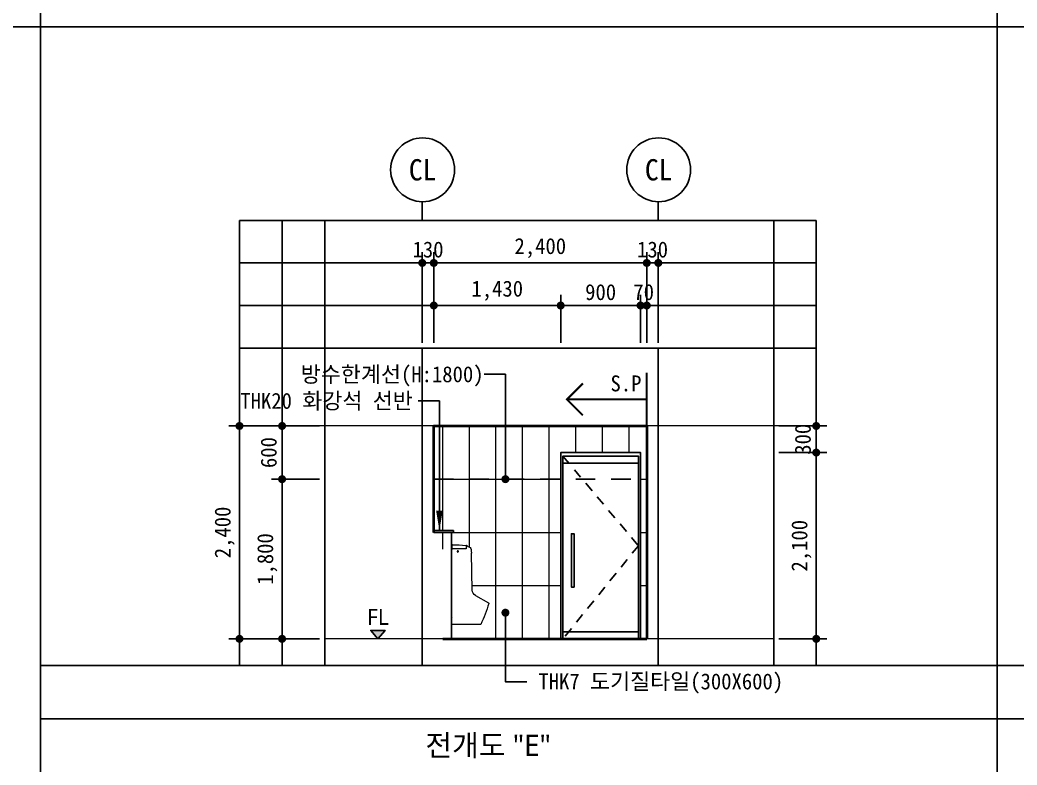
# Model space of a CAD drawing. Header units: millimetres. Extents: x -423835 to -174325, y -1379898 to -1311126.
# Drawn here: x -351626 to -340389, y -1371655 to -1363255 of the extents above; entities that cross this region are included whole.
import ezdxf
from ezdxf.enums import TextEntityAlignment as Align

# ---------------------------------------------------------------- set-up
doc = ezdxf.new("R2010")
doc.units = ezdxf.units.MM
doc.header["$LTSCALE"] = 100
doc.header["$MEASUREMENT"] = 0
doc.header["$PDSIZE"] = -10
doc.linetypes.add('HID', pattern=[2, 1.1, -0.9])
doc.layers.get('0').update_dxf_attribs({"linetype": 'CONTINUOUS'})
doc.layers.get('Defpoints').update_dxf_attribs({"color": 153, "linetype": 'CONTINUOUS'})
for name, color, linetype, lineweight in [('A-AXIS-BUBL', 7, 'CONTINUOUS', 25), ('A-ELEV-LIN1', 2, 'CONTINUOUS', 40), ('A-MKXS-TEXT1', 3, 'CONTINUOUS', 25), ('A-WAXK-PATT', 8, 'CONTINUOUS', 18), ('A-WAXM-CUBI', 6, 'CONTINUOUS', 20), ('A-XXXX-FIN2', 6, 'CONTINUOUS', 20), ('A-XXXX-SYMB', 7, 'CONTINUOUS', 25), ('A-XXXX-TXT2', 3, 'CONTINUOUS', 25)]:
    doc.layers.add(name, color=color, linetype=linetype, lineweight=lineweight)
for name, color, linetype in [('A-DIMS', 7, 'CONTINUOUS'), ('A-MKXS-LEAD', 7, 'CONTINUOUS'), ('AA-AXIS-LINE-1', 1, 'CONTINUOUS'), ('AA-ELE-2', 3, 'CONTINUOUS'), ('AA-TEX-3', 3, 'CONTINUOUS'), ('DOOR', 8, 'CONTINUOUS'), ('HID', 1, 'HID'), ('IN-F-PAT', 8, 'CONTINUOUS'), ('IN-TEXT-FIN', 3, 'CONTINUOUS'), ('LEADER', 7, 'CONTINUOUS'), ('TOIL', 4, 'CONTINUOUS'), ('방수', 7, 'HID')]:
    doc.layers.add(name, color=color, linetype=linetype)
doc.layers.add('A-XXXX-NPLT', color=144, linetype='CONTINUOUS', lineweight=0, plot=False)
doc.styles.add('HY울릉도L', font='')
doc.styles.add('돋움체', font='')
doc.styles.add('맑은 고딕', font='malgun.ttf')
doc.styles.add('맑은고딕', font='malgun.ttf')
doc.styles.add('유형1', font='H2GTRM.TTF', dxfattribs={"width": 0.8, "height": 8})
doc.styles.get('HY울릉도L').set_extended_font_data('HYwulM')
doc.styles.get('돋움체').set_extended_font_data('DotumChe')
doc.dimstyles.new('CDIM', dxfattribs={"dimtxt": 3, "dimasz": 1.5, "dimexe": 2, "dimexo": 1, "dimgap": 1, "dimtad": 1, "dimdec": 0, "dimrnd": 0.5, "dimzin": 0, "dimdsep": 32, "dimlunit": 6, "dimtxsty": 'HY울릉도L', "dimblk1": '_CIDOT', "dimblk2": '_CIDOT', "dimsah": 1, "dimcen": 5.5, "dimclrd": 2, "dimclre": 2, "dimclrt": 7, "dimadec": 0, "dimazin": 0, "dimtfac": 1, "dimtdec": 0, "dimtix": 1, "dimtmove": 2, "dimatfit": 1, "dimldrblk": '_CIDOT', "dimfxl": 1, "dimtolj": 1, "dimtzin": 0, "dimlwd": -1, "dimarcsym": 0})

# ---------------------------------------------------------------- blocks, each defined once
blk = doc.blocks.new('_CIDOT')
at = {"color": 0, "linetype": 'ByBlock'}
blk.add_line((2, 0), (-1, 0), dxfattribs=at)
at = {"color": 0, "linetype": 'ByBlock', "const_width": 0.5}
blk.add_lwpolyline([(-0.25, 0, 1), (0.25, 0, 1)], format="xyb", close=True, dxfattribs=at)
blk = doc.blocks.new('*D589')
at = {"layer": 'A-DIMS', "lineweight": -2, "transparency": 16777216}
for p, q in [((-348251.6720972085, -1367832.081017052), (-349271.6720972133, -1367832.081017052)), ((-348251.6720972085, -1370232.081017052), (-349271.6720972133, -1370232.081017052))]:
    blk.add_line(p, q, dxfattribs=at)
at = {"layer": 'A-DIMS', "transparency": 16777216}
blk.add_line((-349151.6720972133, -1367922.081017052), (-349151.6720972133, -1370142.081017052), dxfattribs=at)
at = {"layer": 'Defpoints', "color": 0, "transparency": 16777216}
for p in [(-348191.6720972085, -1367832.081017052), (-349151.6720972133, -1370232.081017052), (-348191.6720972085, -1370232.081017052)]:
    blk.add_point(p, dxfattribs=at)
at = {"layer": 'A-DIMS', "transparency": 16777216, "xscale": 90, "yscale": 90, "zscale": 90}
for p, rotation in [((-349151.6720972133, -1367832.081017052), 90), ((-349151.6720972133, -1370232.081017052), 270)]:
    blk.add_blockref('_CIDOT', p, dxfattribs=dict(at, rotation=rotation))
at = {"layer": 'A-DIMS', "color": 3, "transparency": 16777216, "insert": (-349318.8092476791, -1369032.081017052), "char_height": 180, "attachment_point": 5, "rotation": 90, "style": '돋움체'}
blk.add_mtext('\\A1;2,400', dxfattribs=at)
blk = doc.blocks.new('*D590')
at = {"layer": 'A-DIMS', "lineweight": -2, "transparency": 16777216}
for p, q in [((-343071.672097205, -1368132.081017051), (-342531.6720972002, -1368132.081017051)), ((-343071.672097205, -1370232.081017052), (-342531.6720972002, -1370232.081017052))]:
    blk.add_line(p, q, dxfattribs=at)
at = {"layer": 'A-DIMS', "transparency": 16777216}
blk.add_line((-342651.6720972002, -1370142.081017052), (-342651.6720972002, -1368222.081017051), dxfattribs=at)
at = {"layer": 'Defpoints', "color": 0, "transparency": 16777216}
for p in [(-343131.672097205, -1368132.081017051), (-342651.6720972002, -1368132.081017051), (-343131.672097205, -1370232.081017052)]:
    blk.add_point(p, dxfattribs=at)
at = {"layer": 'A-DIMS', "transparency": 16777216, "xscale": 90, "yscale": 90, "zscale": 90}
for p, rotation in [((-342651.6720972002, -1368132.081017051), 90), ((-342651.6720972002, -1370232.081017052), 270)]:
    blk.add_blockref('_CIDOT', p, dxfattribs=dict(at, rotation=rotation))
at = {"layer": 'A-DIMS', "color": 3, "transparency": 16777216, "insert": (-342818.809247666, -1369182.081017051), "char_height": 180, "attachment_point": 5, "rotation": 90, "style": '돋움체'}
blk.add_mtext('\\A1;2,100', dxfattribs=at)
blk = doc.blocks.new('*D591')
at = {"layer": 'A-DIMS', "transparency": 16777216}
for p, q in [((-342651.6720971999, -1367742.081017052), (-342651.6720971999, -1367652.081017052)), ((-342651.6720971999, -1368132.081017051), (-342651.6720971999, -1367832.081017052)), ((-342651.6720971999, -1368222.081017051), (-342651.6720971999, -1368312.081017051))]:
    blk.add_line(p, q, dxfattribs=at)
at = {"layer": 'A-DIMS', "lineweight": -2, "transparency": 16777216}
for p, q in [((-343071.672097205, -1367832.081017052), (-342531.6720971999, -1367832.081017052)), ((-343071.672097205, -1368132.081017051), (-342531.6720971999, -1368132.081017051))]:
    blk.add_line(p, q, dxfattribs=at)
at = {"layer": 'Defpoints', "color": 0, "transparency": 16777216}
for p in [(-343131.672097205, -1367832.081017052), (-342651.6720971999, -1367832.081017052), (-343131.672097205, -1368132.081017051)]:
    blk.add_point(p, dxfattribs=at)
at = {"layer": 'A-DIMS', "transparency": 16777216, "xscale": 90, "yscale": 90, "zscale": 90}
for p, rotation in [((-342651.6720971999, -1367832.081017052), 270), ((-342651.6720971999, -1368132.081017051), 90)]:
    blk.add_blockref('_CIDOT', p, dxfattribs=dict(at, rotation=rotation))
at = {"layer": 'A-DIMS', "color": 3, "transparency": 16777216, "insert": (-342801.7919374128, -1367982.081017051), "char_height": 180, "attachment_point": 5, "rotation": 90, "style": '돋움체'}
blk.add_mtext('\\A1;300', dxfattribs=at)
blk = doc.blocks.new('*D592')
at = {"layer": 'A-DIMS', "lineweight": -2, "transparency": 16777216}
for p, q in [((-348251.6720972086, -1368432.081066839), (-348791.672097205, -1368432.081066839)), ((-348251.6720972086, -1370232.081017052), (-348791.672097205, -1370232.081017052))]:
    blk.add_line(p, q, dxfattribs=at)
at = {"layer": 'A-DIMS', "transparency": 16777216}
blk.add_line((-348671.672097205, -1370142.081017052), (-348671.672097205, -1368522.081066839), dxfattribs=at)
at = {"layer": 'Defpoints', "color": 0, "transparency": 16777216}
for p in [(-348671.672097205, -1368432.081066839), (-348191.6720972086, -1368432.081066839), (-348191.6720972086, -1370232.081017052)]:
    blk.add_point(p, dxfattribs=at)
at = {"layer": 'A-DIMS', "transparency": 16777216, "xscale": 90, "yscale": 90, "zscale": 90}
for p, rotation in [((-348671.672097205, -1368432.081066839), 90), ((-348671.672097205, -1370232.081017052), 270)]:
    blk.add_blockref('_CIDOT', p, dxfattribs=dict(at, rotation=rotation))
at = {"layer": 'A-DIMS', "color": 3, "transparency": 16777216, "insert": (-348838.8092476713, -1369332.081041945), "char_height": 180, "attachment_point": 5, "rotation": 90, "style": '돋움체'}
blk.add_mtext('\\A1;1,800', dxfattribs=at)
blk = doc.blocks.new('*D593')
at = {"layer": 'A-DIMS', "lineweight": -2, "transparency": 16777216}
for p, q in [((-348251.6720972086, -1367832.081017052), (-348791.672097205, -1367832.081017052)), ((-348251.6720972086, -1368432.081066839), (-348791.672097205, -1368432.081066839))]:
    blk.add_line(p, q, dxfattribs=at)
at = {"layer": 'A-DIMS', "transparency": 16777216}
blk.add_line((-348671.672097205, -1368342.081066839), (-348671.672097205, -1367922.081017052), dxfattribs=at)
at = {"layer": 'Defpoints', "color": 0, "transparency": 16777216}
for p in [(-348671.672097205, -1367832.081017052), (-348191.6720972086, -1367832.081017052), (-348191.6720972086, -1368432.081066839)]:
    blk.add_point(p, dxfattribs=at)
at = {"layer": 'A-DIMS', "transparency": 16777216, "xscale": 90, "yscale": 90, "zscale": 90}
for p, rotation in [((-348671.672097205, -1367832.081017052), 90), ((-348671.672097205, -1368432.081066839), 270)]:
    blk.add_blockref('_CIDOT', p, dxfattribs=dict(at, rotation=rotation))
at = {"layer": 'A-DIMS', "color": 3, "transparency": 16777216, "insert": (-348821.7919374183, -1368132.081041945), "char_height": 180, "attachment_point": 5, "rotation": 90, "style": '돋움체'}
blk.add_mtext('\\A1;600', dxfattribs=at)
blk = doc.blocks.new('*D594')
at = {"layer": 'A-DIMS', "lineweight": -2, "transparency": 16777216}
for p, q in [((-346961.6720972054, -1366894.333644845), (-346961.6720972054, -1365874.333644846)), ((-344561.6720972055, -1366814.333644845), (-344561.6720972055, -1365874.333644846))]:
    blk.add_line(p, q, dxfattribs=at)
at = {"layer": 'A-DIMS', "transparency": 16777216}
blk.add_line((-344651.6720972055, -1365994.333644846), (-346871.6720972054, -1365994.333644846), dxfattribs=at)
at = {"layer": 'Defpoints', "color": 0, "transparency": 16777216}
for p in [(-346961.6720972054, -1365994.333644846), (-346961.6720972054, -1366954.333644845), (-344561.6720972055, -1366874.333644845)]:
    blk.add_point(p, dxfattribs=at)
at = {"layer": 'A-DIMS', "transparency": 16777216, "xscale": 90, "yscale": 90, "zscale": 90, "rotation": 180}
blk.add_blockref('_CIDOT', (-346961.6720972054, -1365994.333644846), dxfattribs=at)
at = {"layer": 'A-DIMS', "transparency": 16777216, "xscale": 90, "yscale": 90, "zscale": 90}
blk.add_blockref('_CIDOT', (-344561.6720972055, -1365994.333644846), dxfattribs=at)
at = {"layer": 'A-DIMS', "color": 3, "transparency": 16777216, "insert": (-345761.6720972054, -1365827.19649438), "char_height": 180, "attachment_point": 5, "style": '돋움체'}
blk.add_mtext('\\A1;2,400', dxfattribs=at)
blk = doc.blocks.new('*D595')
at = {"layer": 'A-DIMS', "lineweight": -2, "transparency": 16777216}
for p, q in [((-344561.6720972055, -1366894.333644845), (-344561.6720972055, -1365874.333644846)), ((-344431.6720972055, -1366894.346036178), (-344431.6720972055, -1365874.333644846))]:
    blk.add_line(p, q, dxfattribs=at)
at = {"layer": 'A-DIMS', "transparency": 16777216}
for p, q in [((-344651.6720972055, -1365994.333644846), (-344741.6720972055, -1365994.333644846)), ((-344431.6720972055, -1365994.333644846), (-344561.6720972055, -1365994.333644846)), ((-344341.6720972055, -1365994.333644846), (-344251.6720972055, -1365994.333644846))]:
    blk.add_line(p, q, dxfattribs=at)
at = {"layer": 'Defpoints', "color": 0, "transparency": 16777216}
for p in [(-344561.6720972055, -1365994.333644846), (-344561.6720972055, -1366954.333644845), (-344431.6720972055, -1366954.346036178)]:
    blk.add_point(p, dxfattribs=at)
at = {"layer": 'A-DIMS', "transparency": 16777216, "xscale": 90, "yscale": 90, "zscale": 90}
blk.add_blockref('_CIDOT', (-344561.6720972055, -1365994.333644846), dxfattribs=at)
at = {"layer": 'A-DIMS', "transparency": 16777216, "xscale": 90, "yscale": 90, "zscale": 90, "rotation": 180}
blk.add_blockref('_CIDOT', (-344431.6720972055, -1365994.333644846), dxfattribs=at)
at = {"layer": 'A-DIMS', "color": 3, "transparency": 16777216, "insert": (-344496.6720972055, -1365844.213804633), "char_height": 180, "attachment_point": 5, "style": '돋움체'}
blk.add_mtext('\\A1;130', dxfattribs=at)
blk = doc.blocks.new('*D596')
at = {"layer": 'A-DIMS', "lineweight": -2, "transparency": 16777216}
for p, q in [((-347091.672097207, -1366894.333644845), (-347091.672097207, -1365874.333644846)), ((-346961.6720972054, -1366894.346036177), (-346961.6720972054, -1365874.333644846))]:
    blk.add_line(p, q, dxfattribs=at)
at = {"layer": 'A-DIMS', "transparency": 16777216}
for p, q in [((-347181.672097207, -1365994.333644846), (-347271.672097207, -1365994.333644846)), ((-346961.6720972054, -1365994.333644846), (-347091.672097207, -1365994.333644846)), ((-346871.6720972054, -1365994.333644846), (-346781.6720972054, -1365994.333644846))]:
    blk.add_line(p, q, dxfattribs=at)
at = {"layer": 'Defpoints', "color": 0, "transparency": 16777216}
for p in [(-347091.672097207, -1365994.333644846), (-347091.672097207, -1366954.333644845), (-346961.6720972054, -1366954.346036177)]:
    blk.add_point(p, dxfattribs=at)
at = {"layer": 'A-DIMS', "transparency": 16777216, "xscale": 90, "yscale": 90, "zscale": 90}
blk.add_blockref('_CIDOT', (-347091.672097207, -1365994.333644846), dxfattribs=at)
at = {"layer": 'A-DIMS', "transparency": 16777216, "xscale": 90, "yscale": 90, "zscale": 90, "rotation": 180}
blk.add_blockref('_CIDOT', (-346961.6720972054, -1365994.333644846), dxfattribs=at)
at = {"layer": 'A-DIMS', "color": 3, "transparency": 16777216, "insert": (-347026.6720972062, -1365844.213804632), "char_height": 180, "attachment_point": 5, "style": '돋움체'}
blk.add_mtext('\\A1;130', dxfattribs=at)
blk = doc.blocks.new('*D597')
at = {"layer": 'A-DIMS', "lineweight": -2, "transparency": 16777216}
for p, q in [((-344631.6720972051, -1366894.334297021), (-344631.6720972051, -1366354.333644846)), ((-344561.6720972085, -1366894.333644845), (-344561.6720972085, -1366354.333644846))]:
    blk.add_line(p, q, dxfattribs=at)
at = {"layer": 'A-DIMS', "transparency": 16777216}
for p, q in [((-344721.6720972051, -1366474.333644846), (-344811.6720972051, -1366474.333644846)), ((-344631.6720972051, -1366474.333644846), (-344561.6720972085, -1366474.333644846)), ((-344471.6720972085, -1366474.333644846), (-344381.6720972085, -1366474.333644846))]:
    blk.add_line(p, q, dxfattribs=at)
at = {"layer": 'Defpoints', "color": 0, "transparency": 16777216}
for p in [(-344561.6720972085, -1366474.333644846), (-344631.6720972051, -1366954.334297021), (-344561.6720972085, -1366954.333644845)]:
    blk.add_point(p, dxfattribs=at)
at = {"layer": 'A-DIMS', "transparency": 16777216, "xscale": 90, "yscale": 90, "zscale": 90, "rotation": 180}
blk.add_blockref('_CIDOT', (-344561.6720972085, -1366474.333644846), dxfattribs=at)
at = {"layer": 'A-DIMS', "transparency": 16777216, "xscale": 90, "yscale": 90, "zscale": 90}
blk.add_blockref('_CIDOT', (-344631.6720972051, -1366474.333644846), dxfattribs=at)
at = {"layer": 'A-DIMS', "color": 3, "transparency": 16777216, "insert": (-344596.6720972068, -1366324.213804633), "char_height": 180, "attachment_point": 5, "style": '돋움체'}
blk.add_mtext('\\A1;70', dxfattribs=at)
blk = doc.blocks.new('*D598')
at = {"layer": 'A-DIMS', "lineweight": -2, "transparency": 16777216}
for p, q in [((-346961.6720972054, -1366894.346036177), (-346961.6720972054, -1366354.333644846)), ((-345531.6720972051, -1366894.346036177), (-345531.6720972051, -1366354.333644846))]:
    blk.add_line(p, q, dxfattribs=at)
at = {"layer": 'A-DIMS', "transparency": 16777216}
blk.add_line((-345621.6720972051, -1366474.333644846), (-346871.6720972054, -1366474.333644846), dxfattribs=at)
at = {"layer": 'Defpoints', "color": 0, "transparency": 16777216}
for p in [(-346961.6720972054, -1366474.333644846), (-346961.6720972054, -1366954.346036177), (-345531.6720972051, -1366954.346036177)]:
    blk.add_point(p, dxfattribs=at)
at = {"layer": 'A-DIMS', "transparency": 16777216, "xscale": 90, "yscale": 90, "zscale": 90, "rotation": 180}
blk.add_blockref('_CIDOT', (-346961.6720972054, -1366474.333644846), dxfattribs=at)
at = {"layer": 'A-DIMS', "transparency": 16777216, "xscale": 90, "yscale": 90, "zscale": 90}
blk.add_blockref('_CIDOT', (-345531.6720972051, -1366474.333644846), dxfattribs=at)
at = {"layer": 'A-DIMS', "color": 3, "transparency": 16777216, "insert": (-346246.6720972052, -1366307.19649438), "char_height": 180, "attachment_point": 5, "style": '돋움체'}
blk.add_mtext('\\A1;1,430', dxfattribs=at)
blk = doc.blocks.new('A$C028158C4')
at = {"layer": 'A-AXIS-BUBL', "ltscale": 0.2}
blk.add_line((0, 0), (0, 175.179165270878), dxfattribs=at)
blk.add_circle((2.942728200927377, 475.4471670379862), 300.2824212871923, dxfattribs=at)
blk = doc.blocks.new('*D588')
at = {"layer": 'A-DIMS', "lineweight": -2, "transparency": 16777216}
for p, q in [((-345531.6720972051, -1366894.333644845), (-345531.6720972051, -1366354.333644846)), ((-344631.6720972051, -1366894.334297021), (-344631.6720972051, -1366354.333644846))]:
    blk.add_line(p, q, dxfattribs=at)
at = {"layer": 'A-DIMS', "transparency": 16777216}
blk.add_line((-344721.6720972051, -1366474.333644846), (-345441.6720972051, -1366474.333644846), dxfattribs=at)
at = {"layer": 'Defpoints', "color": 0, "transparency": 16777216}
for p in [(-345531.6720972051, -1366474.333644846), (-345531.6720972051, -1366954.333644845), (-344631.6720972051, -1366954.334297021)]:
    blk.add_point(p, dxfattribs=at)
at = {"layer": 'A-DIMS', "transparency": 16777216, "xscale": 90, "yscale": 90, "zscale": 90, "rotation": 180}
blk.add_blockref('_CIDOT', (-345531.6720972051, -1366474.333644846), dxfattribs=at)
at = {"layer": 'A-DIMS', "transparency": 16777216, "xscale": 90, "yscale": 90, "zscale": 90}
blk.add_blockref('_CIDOT', (-344631.6720972051, -1366474.333644846), dxfattribs=at)
at = {"layer": 'A-DIMS', "color": 3, "transparency": 16777216, "insert": (-345081.6720972051, -1366324.213804633), "char_height": 180, "attachment_point": 5, "style": '돋움체'}
blk.add_mtext('\\A1;900', dxfattribs=at)
blk = doc.blocks.new('소변기_측면_칸막이X')
at = {"layer": 'A-WAXM-CUBI'}
for p, q in [((-110, 1013.953864722902), (-110, 1011.308593235281)), ((-333.7404528362968, 548.0264739096438), (-323.2011881065191, 964.5989601097863)), ((-369.0421062378737, 488.9891892349879), (-517.4768538769858, 404.3434082083604)), ((-425.0000000001965, 160.0000000000018), (-100, 160))]:
    blk.add_line(p, q, dxfattribs=at)
for points in [[(-282.0246263900481, 1042.326999090337, -0.2348023618220602), (-267.1167841941642, 1052.057978374769, -0.4489277761073404), (-266.0000000000073, 1051.064821059939), (-266.0000000000073, 1018.890775873571, 0.4054738486073153), (-263.0897801283572, 1015.892119586408), (-100, 1011.009192037676), (-100, 160.0000000000018)], [(-266.0000000000073, 1021.536047361218, 0.4054738486072667), (-263.0897801283645, 1018.537391074053), (-105, 1013.804164124094), (-105, 1057.999999999996, 0.4149154678058242), (-107.0047917158227, 1059.999994259853, 0.02261831869601673), (-260.5560183764392, 1052.689438947322, 0.3872861699269854), (-266.0000000000073, 1046.715257533517)]]:
    blk.add_lwpolyline(points, format="xyb", dxfattribs=at)
blk.add_circle((-169.5000000000073, 984.079975315035), 6.5, dxfattribs=at)
for centre, radius, start, end in [((-280.5919220693322, 1002.35149944773), 39.99999999999982, 92.49086909044118, 173.7099388874319), ((107.5638939513301, -7920.509013783921), 8971.299159478382, 92.48891485584511, 92.49086909044118), ((176.6388667557912, 951.9530297249039), 500.0000000000558, 173.7099388874319, 178.5507285826431), ((-403.7180605170143, 549.796904163526), 70.00000000000105, 299.6942026585347, 358.5507285826431), ((-514.9999999998981, 399.9999999991796), 5, 119.6942026583022, 197.3397996376435), ((1389.335234515507, 994.5858344950557), 2000, 197.3397996376435, 204.5717538236449), ((-425.0000000001965, 165), 5, 204.5717538236449, 270)]:
    blk.add_arc(centre, radius, start, end, dxfattribs=at)
for p in [(-107.0047917158227, 1059.999994259853), (-107.0046899354711, 1059.999994498528), (-105.0253870483867, 1058.317653419685), (-105, 1013.804164124102), (-176.0000000000073, 984.079975315035), (-176.0000000000073, 984.079975315035), (-169.5000000000073, 990.579975315035)]:
    blk.add_point(p, dxfattribs=at)
at = {"layer": 'Defpoints'}
for p, q in [((-106.7181049189785, 250), (-93.28189804053186, 250)), ((-100.0000014797552, 243.281896560773), (-100.0000014797552, 256.718103439227))]:
    blk.add_line(p, q, dxfattribs=at)
at = {"layer": 'Defpoints', "insert": (-111.4762611360675, 239.765223333914), "char_height": 1.875, "attachment_point": 5, "style": '유형1'}
blk.add_mtext_dynamic_manual_height_columns('\\A1;대림요업 CU-511P', width=45.57764105246133, gutter_width=6.25, heights=[0], dxfattribs=at)
blk = doc.blocks.new('화장실door')
at = {"layer": 'DOOR'}
blk.add_lwpolyline([(750, 584.2287655484397), (780, 584.2287655484397), (780, 1184.22876554844), (750, 1184.22876554844)], close=True, dxfattribs=at)
at = {"layer": 'HID'}
blk.add_lwpolyline([(875, 2060), (24.99981116782874, 1050), (875, 0)], dxfattribs=at)
at = {"layer": 'TOIL'}
for points in [[(900, 0), (900, 2100), (0, 2100), (0, 0)], [(875, 0), (875, 2060), (25, 2060), (25, 0)], [(875, 1980), (25, 1980)], [(875, 80), (25, 80)]]:
    blk.add_lwpolyline(points, dxfattribs=at)

msp = doc.modelspace()

# ---------------------------------------------------------------- hatches: boundary and pattern name
at = {"layer": 'A-WAXK-PATT'}
h = msp.add_hatch(dxfattribs=at)
h.set_pattern_fill('벽타일63', color=256, angle=90)
h.set_pattern_definition([(90, (-344461.6720847015, -1370232.081055961), (-300, 1.83697019872103e-14), []), (180, (-344461.6720847015, -1370232.081055961), (-7.347880794884119e-14, -600), [])])
edge = h.paths.add_edge_path()
edge.add_line((-346436.6720131902, -1370072.081055961), (-346498.7677472261, -1370072.081055961))
edge.add_arc((-348472.5888759096, -1369749.54400083), 1999.999999992566, 346.03857802381475, 350.7194662403456, ccw=False)
edge.add_line((-346531.6720847009, -1370232.081055961), (-345531.6720972051, -1370232.081055961))
edge.add_line((-345531.6720972051, -1370232.081055961), (-345531.6720972051, -1368132.08105596))
edge.add_line((-345531.6720972051, -1368132.08105596), (-344631.6720972051, -1368132.08105596))
edge.add_line((-344631.6720972051, -1368132.08105596), (-344631.6720972051, -1370232.081055961))
edge.add_line((-344631.6720972051, -1370232.081055961), (-344561.6720972051, -1370232.081055961))
edge.add_line((-344561.6720972051, -1370232.081055961), (-344561.6720972051, -1367832.081055961))
edge.add_line((-344561.6720972051, -1367832.081055961), (-346961.6720972051, -1367832.081017052))
edge.add_line((-346961.6720972051, -1367832.081017052), (-346961.6720972051, -1369012.081055961))
edge.add_line((-346961.6720972051, -1369012.081055961), (-346831.6720858934, -1369012.081055961))
edge.add_line((-346831.6720858934, -1369012.081055961), (-346831.6720847015, -1369032.081055961))
edge.add_line((-346831.6720847015, -1369032.081055961), (-346861.6720847015, -1369032.081017052))
edge.add_line((-346861.6720847015, -1369032.081017052), (-346861.6720847015, -1369222.090253741))
edge.add_line((-346861.6720847015, -1369222.090253741), (-346854.6672929855, -1369222.090253741))
edge.add_arc((-346858.653820024, -1370922.077094621), 1699.991515144189, 86.72959151144607, 89.86563969200341, ccw=False)
edge.add_line((-346761.6720131905, -1369224.85416268), (-346761.6720131905, -1369221.071863923))
edge.add_line((-346761.6720131905, -1369221.071863923), (-346598.582233062, -1369216.188936375))
edge.add_arc((-346598.67201319, -1369213.190280088), 2.999999999592546, 271.7149301851246, 360)
edge.add_line((-346595.6720131904, -1369213.190280088), (-346595.6720131905, -1369181.016234901))
edge.add_arc((-346594.6720131905, -1369181.016234901), 1.000000000018738, 83.29345463995861, 180, ccw=False)
edge.add_arc((-346596.8909128789, -1369199.886223882), 19.99999999936973, 30.43422393708107, 83.29345464634929, ccw=False)
edge.add_arc((-346581.0800912715, -1369229.72955515), 40.00000000011057, 6.290059147002012, 87.94636116036082, ccw=False)
edge.add_arc((-347038.3108799168, -1369280.128026235), 499.9999999705876, 1.449271417316993, 6.290061112736396, ccw=False)
edge.add_line((-346538.4708250839, -1369267.482095851), (-346527.9315603541, -1369684.054582051))
edge.add_arc((-346457.9539526728, -1369682.284151797), 70.00000000060373, 181.4492714176961, 240.3057973412222)
edge.add_line((-346492.6299069526, -1369743.091866726), (-346344.1951593134, -1369827.737647753))
edge.add_arc((-346346.6720131903, -1369832.081055962), 4.999999999756901, -17.339799637078784, 60.305797340653385, ccw=False)
edge.add_arc((-348251.0072477213, -1369237.495221461), 2000.000000016173, 335.4282461764069, 342.6602003623564, ccw=False)
edge.add_arc((-346436.67201319, -1370067.081055962), 4.999999999301508, 269.99999999733194, 335.42824618516266, ccw=False)
at = {"layer": 'A-XXXX-SYMB'}
msp.add_hatch(color=256, dxfattribs=at).paths.add_polyline_path([(-347592.1255616219, -1370232.081017051), (-347672.6791262148, -1370136.081017051), (-347511.571997029, -1370136.081017051)])

# ---------------------------------------------------------------- linework, layer by layer
at = {"color": 3, "ltscale": 2}
for p, q in [((-351392.9220981767, -1346766.076687343), (-351392.9220981768, -1379898.076687298)), ((-340611.6720972051, -1346766.076687343), (-340611.6720972051, -1379898.076687298)), ((-329350.4220962328, -1363332.076687321), (-373435.422100122, -1363332.076687321)), ((-351392.9220981767, -1371132.081017053), (-329350.4220962328, -1371132.081017053))]:
    msp.add_line(p, q, dxfattribs=at)
at = {"layer": 'A-ELEV-LIN1'}
msp.add_line((-346861.6720131904, -1370232.081017052), (-344561.6720972051, -1370232.081017052), dxfattribs=at)
msp.add_lwpolyline([(-346961.6720972051, -1369032.081055961), (-346961.6720972051, -1367832.081017052), (-344561.6720972051, -1367832.081017052), (-344561.6720972051, -1370232.081017052)], dxfattribs=at)
at = {"layer": 'A-MKXS-LEAD'}
for points in [[(-346394.7217988993, -1367248.820267823), (-346154.7217965216, -1367248.820267823), (-346154.7217965216, -1368432.081017052)], [(-345914.721794144, -1370715.341805192), (-346154.7217965216, -1370715.341805192), (-346154.7217965215, -1369937.081017053)]]:
    msp.add_lwpolyline(points, dxfattribs=at)
at = {"layer": 'A-MKXS-LEAD', "const_width": 45.00000045000395}
for points in [[(-346177.2217967465, -1368432.081055962, 1), (-346132.2217962964, -1368432.081055962, 1)], [(-346177.2217967465, -1369937.081017052, -1), (-346132.2217962964, -1369937.081017052, -1)]]:
    msp.add_lwpolyline(points, format="xyb", close=True, dxfattribs=at)
at = {"layer": 'A-XXXX-FIN2'}
msp.add_line((-343131.6720972049, -1370232.081017052), (-348191.6720972084, -1370232.081017052), dxfattribs=at)
at = {"layer": 'A-XXXX-NPLT'}
msp.add_line((-342961.6720972045, -1367832.081017052), (-349121.6720972081, -1367832.081017052), dxfattribs=at)
at = {"layer": 'A-XXXX-SYMB'}
msp.add_lwpolyline([(-347592.1255616219, -1370232.081017052), (-347672.6791262148, -1370136.081017052), (-347511.571997029, -1370136.081017052), (-347592.1255616219, -1370232.081017052)], dxfattribs=at)
at = {"layer": 'AA-AXIS-LINE-1'}
for p, q in [((-347091.672097207, -1366954.333644845), (-347091.6720972069, -1370532.081017052)), ((-344431.6720972055, -1366954.333644846), (-344431.6720972055, -1370532.081017052))]:
    msp.add_line(p, q, dxfattribs=at)
at = {"layer": 'AA-ELE-2'}
msp.add_line((-346761.6720972053, -1369032.081066841), (-346761.6720972052, -1370232.081017055), dxfattribs=at)
msp.add_lwpolyline([(-346961.6720972052, -1369012.081017055), (-346741.6720972052, -1369012.081017055), (-346741.6720972052, -1369032.080967269), (-346961.6720972052, -1369032.080967269)], close=True, dxfattribs=at)
at = {"layer": 'Defpoints'}
for p, q in [((-349151.6720972085, -1370532.081017052), (-349151.6720972085, -1365514.333644845)), ((-349151.6720972085, -1365514.333644845), (-342651.672097205, -1365514.333644845)), ((-348671.6720972085, -1370532.081017052), (-348671.6720972085, -1365514.333644845)), ((-348191.6720972084, -1370532.081017052), (-348191.6720972084, -1365514.333644845)), ((-343131.6720972051, -1365514.333644845), (-343131.672097205, -1370532.081017052)), ((-342651.672097205, -1365514.333644845), (-342651.672097205, -1370532.081017052)), ((-349151.6720972085, -1365994.333644846), (-342651.672097205, -1365994.333644846)), ((-349151.6720972085, -1366474.333644845), (-342651.672097205, -1366474.333644845)), ((-349151.6720972085, -1366954.333644845), (-342651.672097205, -1366954.333644845)), ((-329830.4220962321, -1370532.081017052), (-351392.9220981767, -1370532.081017052))]:
    msp.add_line(p, q, dxfattribs=at)
at = {"layer": 'IN-F-PAT', "color": 2, "const_width": 22.50000003928598}
for points in [[(-344561.6720972051, -1367832.081017052), (-344561.6720972051, -1367232.081016004)], [(-345281.6720968783, -1367352.081074565), (-345461.6720972051, -1367532.081074892), (-345281.6720969034, -1367712.081075194)], [(-344561.6720972051, -1367532.081074892), (-345461.6720972062, -1367532.081074893)]]:
    msp.add_lwpolyline(points, dxfattribs=at)
at = {"layer": 'LEADER'}
msp.add_lwpolyline([(-346898.5072119297, -1369012.081055961), (-346898.5072119297, -1367548.820267822), (-347138.5072119297, -1367548.820267822)], dxfattribs=at)
msp.add_lwpolyline([(-346898.5072119297, -1369012.081055961, 0, 75.00000013095327, 0), (-346898.5072119298, -1368787.081055568, 0, 0, 0), (-346898.5072119298, -1368787.081055568, 0, 0, 0)], format="xyseb", dxfattribs=at)
at = {"layer": '방수', "color": 2, "ltscale": 2}
msp.add_lwpolyline([(-346961.6720972055, -1368432.081017052), (-344561.6720972051, -1368432.081017052)], dxfattribs=at)

# ---------------------------------------------------------------- block references
at = {"xscale": 1.198871389330295, "yscale": 1.198871389330295, "zscale": 1.198871389330295}
for p in [(-347091.672097207, -1365514.333644845), (-344431.6720972055, -1365514.333644845)]:
    msp.add_blockref('A$C028158C4', p, dxfattribs=at)
at = {"xscale": -1}
for name, p in [('화장실door', (-344631.6720972051, -1370232.081017051)), ('소변기_측면_칸막이X', (-346861.6720131904, -1370232.081055961))]:
    msp.add_blockref(name, p, dxfattribs=at)

# ---------------------------------------------------------------- texts
at = {"layer": 'A-MKXS-TEXT1', "style": '돋움체'}
msp.add_text('방수한계선(H:1800)', height=180.0000018000158, dxfattribs=at).set_placement((-346400.8803675993, -1367248.820267823), align=Align.MIDDLE_RIGHT)
at = {"layer": 'A-MKXS-TEXT1', "style": '맑은고딕'}
msp.add_text('FL', height=180, dxfattribs=at).set_placement((-347592.1255616219, -1370074.194023621), align=Align.CENTER)
at = {"layer": 'A-MKXS-TEXT1', "style": '돋움체'}
msp.add_text('THK7 도기질타일(300X600)', height=180.0000018000158, dxfattribs=at).set_placement((-345783.0760671746, -1370711.506918336), align=Align.MIDDLE_LEFT)
at = {"layer": 'A-XXXX-TXT2', "ltscale": 0.2, "style": '돋움체'}
for p in [(-347088.1441445603, -1364944.333639145), (-344428.1441445588, -1364944.333639145)]:
    msp.add_text('CL', height=240.0000024000211, dxfattribs=at).set_placement(p, align=Align.MIDDLE)
at = {"layer": 'A-XXXX-TXT2', "style": '맑은 고딕'}
msp.add_text('전개도 "E"', height=240, dxfattribs=at).set_placement((-346349.6435317185, -1371432.081017053), align=Align.MIDDLE_CENTER)
at = {"layer": 'AA-TEX-3', "style": '돋움체'}
msp.add_text('THK20 화강석 선반', height=180.0000003142879, dxfattribs=at).set_placement((-347198.5072120344, -1367548.820267822), align=Align.MIDDLE_RIGHT)
at = {"layer": 'IN-TEXT-FIN', "color": 2, "style": '돋움체'}
msp.add_text('S.P', height=180.0000003142879, dxfattribs=at).set_placement((-344621.6720973099, -1367352.081016214), align=Align.MIDDLE_RIGHT)

# ---------------------------------------------------------------- dimensions: what is measured, and where the dimension line sits
at = {"layer": 'A-DIMS'}
for base, p1, p2, picture, middle in [((-346961.6720972054, -1365994.333644846), (-344561.6720972055, -1366874.333644845), (-346961.6720972054, -1366954.333644845), '*D594', (-345761.6720972054, -1365827.19649438)), ((-347091.672097207, -1365994.333644846), (-346961.6720972054, -1366954.346036177), (-347091.672097207, -1366954.333644845), '*D596', (-347026.6720972062, -1365844.213804632)), ((-344561.6720972055, -1365994.333644846), (-344431.6720972055, -1366954.346036178), (-344561.6720972055, -1366954.333644845), '*D595', (-344496.6720972055, -1365844.213804633)), ((-346961.6720972054, -1366474.333644846), (-345531.6720972051, -1366954.346036177), (-346961.6720972054, -1366954.346036177), '*D598', (-346246.6720972052, -1366307.19649438)), ((-345531.6720972051, -1366474.333644846), (-344631.6720972051, -1366954.334297021), (-345531.6720972051, -1366954.333644845), '*D588', (-345081.6720972051, -1366324.213804633))]:
    dim = msp.add_linear_dim(base=base, p1=p1, p2=p2, dimstyle='CDIM', override={"dimscale": 60, "dimtxsty": '돋움체', "dimclrd": 256, "dimclre": 256, "dimclrt": 3}, dxfattribs=at)
    dim.commit()
    dim.dimension.update_dxf_attribs({"geometry": picture, "text_midpoint": middle})
for base, p1, p2, angle, picture, middle in [((-344561.6720972085, -1366474.333644846), (-344631.6720972051, -1366954.334297021), (-344561.6720972085, -1366954.333644845), 180, '*D597', (-344596.6720972068, -1366324.213804633)), ((-349151.6720972133, -1370232.081017052), (-348191.6720972085, -1367832.081017052), (-348191.6720972085, -1370232.081017052), 90, '*D589', (-349318.8092476791, -1369032.081017052)), ((-348671.672097205, -1367832.081017052), (-348191.6720972084, -1368432.081066838), (-348191.6720972084, -1367832.081017052), 90, '*D593', (-348821.7919374183, -1368132.081041945)), ((-342651.6720971999, -1367832.081017052), (-343131.672097205, -1368132.081017051), (-343131.672097205, -1367832.081017052), 90, '*D591', (-342801.7919374128, -1367982.081017051)), ((-342651.6720972002, -1368132.081017051), (-343131.672097205, -1370232.081017052), (-343131.672097205, -1368132.081017051), 90, '*D590', (-342818.809247666, -1369182.081017051)), ((-348671.672097205, -1368432.081066839), (-348191.6720972085, -1370232.081017052), (-348191.6720972084, -1368432.081066838), 90, '*D592', (-348838.8092476713, -1369332.081041945))]:
    dim = msp.add_linear_dim(base=base, p1=p1, p2=p2, angle=angle, dimstyle='CDIM', override={"dimscale": 60, "dimtxsty": '돋움체', "dimclrd": 256, "dimclre": 256, "dimclrt": 3}, dxfattribs=at)
    dim.commit()
    dim.dimension.update_dxf_attribs({"geometry": picture, "text_midpoint": middle})

doc.saveas('drawing.dxf')
